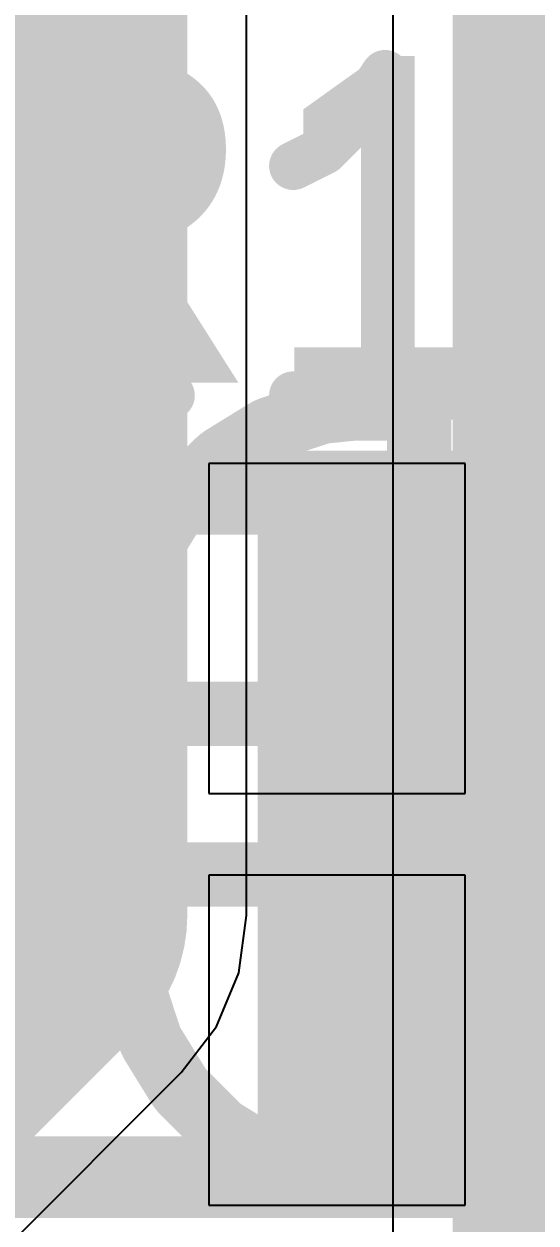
# Model space of a CAD drawing. Header units: inches. Extents: x 0 to 12.4, y -0.6 to 2.2.
# Drawn here: x 0.433 to 0.4957, y 0.8733 to 1.0202 of the extents above; entities that cross this region are included whole.
import ezdxf

# ---------------------------------------------------------------- set-up
doc = ezdxf.new("R2010")
doc.units = ezdxf.units.IN
doc.header["$MEASUREMENT"] = 0
for name, color, linetype in [('Bottom Layer', 5, 'Continuous'), ('Dimension', 6, 'Continuous'), ('Mechanical 4', 56, 'Continuous'), ('Top Layer', 1, 'Continuous'), ('Top Overlay', 2, 'Continuous'), ('Top Paste', 8, 'Continuous'), ('Top Solder', 216, 'Continuous')]:
    doc.layers.add(name, color=color, linetype=linetype)
doc.styles.add('Arial', font='', dxfattribs={"height": 0.2})
doc.styles.get('Arial').set_extended_font_data('Arial')

# ---------------------------------------------------------------- blocks, each defined once
blk = doc.blocks.new('SOD_123FL_14')
at = {"layer": 'Top Layer'}
blk.add_hatch(color=1, dxfattribs=at).paths.add_polyline_path([(-0.08267715, 0.03543305), (-0.02992125, 0.03543305), (-0.02992125, -0.03543305), (-0.08267715, -0.03543305)])
at = {"layer": 'Top Paste'}
blk.add_hatch(color=8, dxfattribs=at).paths.add_polyline_path([(-0.08267715, 0.03543305), (-0.02992125, 0.03543305), (-0.02992125, -0.03543305), (-0.08267715, -0.03543305)])
at = {"layer": 'Top Solder'}
blk.add_hatch(color=216, dxfattribs=at).paths.add_polyline_path([(-0.08667715, 0.03943305), (-0.02592125, 0.03943305), (-0.02592125, -0.03943305), (-0.08667715, -0.03943305)])
at = {"layer": 'Top Overlay'}
for points in [[(0.089, 0.042, 0.01, 0.01, 0), (-0.089, 0.042, 0.01, 0.01, 0)], [(0.089, -0.042, 0.01, 0.01, 0), (-0.089, -0.042, 0.01, 0.01, 0)]]:
    blk.add_lwpolyline(points, format="xyseb", dxfattribs=at)

msp = doc.modelspace()

# ---------------------------------------------------------------- hatches: boundary and pattern name
at = {"layer": 'Dimension'}
h = msp.add_hatch(color=6, dxfattribs=at)
edge = h.paths.add_edge_path()
edge.add_arc((0.4380848, 1.0046029), 0.011811, 0, 360)

# ---------------------------------------------------------------- linework, layer by layer
at = {"layer": 'Bottom Layer'}
for p, q in [((0.4781573, 1.323), (0.4781573, 0.7806371)), ((0.460233, 0.911), (0.460233, 1.142733)), ((0.4593051, 0.9039516), (0.460233, 0.911)), ((0.4565845, 0.8973834), (0.4593051, 0.9039516)), ((0.4522566, 0.8917433), (0.4565845, 0.8973834)), ((0.3972566, 0.8367434), (0.4522566, 0.8917433))]:
    msp.add_line(p, q, dxfattribs=at)
for points in [[(0.515, 0.7653764, 0.0590551, 0.0590551, 0), (0.515, 1.323, 0.0590551, 0.0590551, 0)], [(0.433, 0.911, 0.04, 0.04, 0), (0.433, 1.171, 0.04, 0.04, 0)], [(0.378, 0.856, 0.04, 0.04, 0), (0.433, 0.911, 0.04, 0.04, 0)]]:
    msp.add_lwpolyline(points, format="xyseb", dxfattribs=at)
msp.add_lwpolyline([(0.423, 0.911, 0.02, 0.02, 1), (0.443, 0.911, 0.02, 0.02, 1)], format="xyseb", close=True, dxfattribs=at)
msp.add_lwpolyline([(0.423, 0.911, 0.02, 0.02, 1), (0.443, 0.911, 0.02, 0.02, 1)], format="xyseb", close=True, dxfattribs=at)
at = {"layer": 'Dimension'}
for points in [[(0.4697399, 0.9727208, 0.007874, 0.007874, 0), (0.4733954, 0.9730942, 0.007874, 0.007874, 0)], [(0.4733954, 0.9730942, 0.007874, 0.007874, 0), (0.4736427, 0.9731068, 0.007874, 0.007874, 0)], [(0.4736427, 0.9731068, 0.007874, 0.007874, 0), (0.4807491, 0.9731068, 0.007874, 0.007874, 0)], [(0.4807491, 0.9731068, 0.007874, 0.007874, 0), (0.481256, 0.972971, 0.007874, 0.007874, 0)], [(0.481256, 0.972971, 0.007874, 0.007874, 0), (0.4813919, 0.9724641, 0.007874, 0.007874, 0)], [(0.4631924, 0.970612, 0.007874, 0.007874, 0), (0.4692217, 0.9726099, 0.007874, 0.007874, 0)], [(0.4692217, 0.9726099, 0.007874, 0.007874, 0), (0.4697399, 0.9727208, 0.007874, 0.007874, 0)], [(0.4813919, 0.936348, 0.007874, 0.007874, 0), (0.4813919, 0.9724641, 0.007874, 0.007874, 0)], [(0.4572897, 0.9670482, 0.007874, 0.007874, 0), (0.4626806, 0.9703733, 0.007874, 0.007874, 0)], [(0.4626806, 0.9703733, 0.007874, 0.007874, 0), (0.4631924, 0.970612, 0.007874, 0.007874, 0)], [(0.4568464, 0.9666976, 0.007874, 0.007874, 0), (0.4572897, 0.9670482, 0.007874, 0.007874, 0)], [(0.452368, 0.9622193, 0.007874, 0.007874, 0), (0.4568464, 0.9666976, 0.007874, 0.007874, 0)], [(0.4486924, 0.9563851, 0.007874, 0.007874, 0), (0.4520175, 0.9617759, 0.007874, 0.007874, 0)], [(0.4520175, 0.9617759, 0.007874, 0.007874, 0), (0.452368, 0.9622193, 0.007874, 0.007874, 0)], [(0.4464558, 0.9498441, 0.007874, 0.007874, 0), (0.4484537, 0.9558733, 0.007874, 0.007874, 0)], [(0.4484537, 0.9558733, 0.007874, 0.007874, 0), (0.4486924, 0.9563851, 0.007874, 0.007874, 0)], [(0.4459714, 0.9456702, 0.007874, 0.007874, 0), (0.4463448, 0.9493257, 0.007874, 0.007874, 0)], [(0.4463448, 0.9493257, 0.007874, 0.007874, 0), (0.4464558, 0.9498441, 0.007874, 0.007874, 0)], [(0.4459588, 0.9454231, 0.007874, 0.007874, 0), (0.4459714, 0.9456702, 0.007874, 0.007874, 0)], [(0.4459588, 0.936348, 0.007874, 0.007874, 0), (0.4459588, 0.9454231, 0.007874, 0.007874, 0)], [(0.4144824, 0.936348, 0.007874, 0.007874, 0), (0.4459588, 0.936348, 0.007874, 0.007874, 0)], [(0.4144824, 0.936348, 0.007874, 0.007874, 0), (0.4459588, 0.936348, 0.007874, 0.007874, 0)], [(0.4459588, 0.936348, 0.007874, 0.007874, 0), (0.4460946, 0.9358411, 0.007874, 0.007874, 0)], [(0.481256, 0.9358411, 0.007874, 0.007874, 0), (0.4813919, 0.936348, 0.007874, 0.007874, 0)], [(0.4813919, 0.936348, 0.007874, 0.007874, 0), (0.5010769, 0.936348, 0.007874, 0.007874, 0)], [(0.4813919, 0.936348, 0.007874, 0.007874, 0), (0.5010769, 0.936348, 0.007874, 0.007874, 0)], [(0.4460946, 0.9358411, 0.007874, 0.007874, 0), (0.4466016, 0.9357053, 0.007874, 0.007874, 0)], [(0.4466016, 0.9357053, 0.007874, 0.007874, 0), (0.4807491, 0.9357053, 0.007874, 0.007874, 0)], [(0.4807491, 0.9357053, 0.007874, 0.007874, 0), (0.481256, 0.9358411, 0.007874, 0.007874, 0)], [(0.4459589, 0.9153775, 0.007874, 0.007874, 0), (0.4460947, 0.9158844, 0.007874, 0.007874, 0)], [(0.4460947, 0.9158844, 0.007874, 0.007874, 0), (0.4466016, 0.9160202, 0.007874, 0.007874, 0)], [(0.4466016, 0.9160202, 0.007874, 0.007874, 0), (0.4807491, 0.9160202, 0.007874, 0.007874, 0)], [(0.4807491, 0.9160202, 0.007874, 0.007874, 0), (0.481256, 0.9158844, 0.007874, 0.007874, 0)], [(0.481256, 0.9158844, 0.007874, 0.007874, 0), (0.4813919, 0.9153775, 0.007874, 0.007874, 0)], [(0.4459589, 0.9063026, 0.007874, 0.007874, 0), (0.4459589, 0.9153775, 0.007874, 0.007874, 0)], [(0.4813919, 0.8792615, 0.007874, 0.007874, 0), (0.4813919, 0.9153775, 0.007874, 0.007874, 0)], [(0.4144648, 0.9063026, 0.007874, 0.007874, 0), (0.4459589, 0.9063026, 0.007874, 0.007874, 0)], [(0.4144648, 0.9063026, 0.007874, 0.007874, 0), (0.4459589, 0.9063026, 0.007874, 0.007874, 0)], [(0.4459589, 0.9063026, 0.007874, 0.007874, 0), (0.4459715, 0.9060552, 0.007874, 0.007874, 0)], [(0.4459715, 0.9060552, 0.007874, 0.007874, 0), (0.4463448, 0.9023998, 0.007874, 0.007874, 0)], [(0.4463448, 0.9023998, 0.007874, 0.007874, 0), (0.4464558, 0.9018816, 0.007874, 0.007874, 0)], [(0.4464558, 0.9018816, 0.007874, 0.007874, 0), (0.4484537, 0.8958522, 0.007874, 0.007874, 0)], [(0.4484537, 0.8958522, 0.007874, 0.007874, 0), (0.4486924, 0.8953405, 0.007874, 0.007874, 0)], [(0.4486924, 0.8953405, 0.007874, 0.007874, 0), (0.4520175, 0.8899496, 0.007874, 0.007874, 0)], [(0.4520175, 0.8899496, 0.007874, 0.007874, 0), (0.452368, 0.8895063, 0.007874, 0.007874, 0)], [(0.452368, 0.8895063, 0.007874, 0.007874, 0), (0.4568464, 0.8850279, 0.007874, 0.007874, 0)], [(0.4568464, 0.8850279, 0.007874, 0.007874, 0), (0.4572897, 0.8846774, 0.007874, 0.007874, 0)], [(0.4572897, 0.8846774, 0.007874, 0.007874, 0), (0.4626806, 0.8813522, 0.007874, 0.007874, 0)], [(0.4626806, 0.8813522, 0.007874, 0.007874, 0), (0.4631924, 0.8811136, 0.007874, 0.007874, 0)], [(0.4631924, 0.8811136, 0.007874, 0.007874, 0), (0.4692216, 0.8791157, 0.007874, 0.007874, 0)], [(0.4692216, 0.8791157, 0.007874, 0.007874, 0), (0.46974, 0.8790047, 0.007874, 0.007874, 0)], [(0.46974, 0.8790047, 0.007874, 0.007874, 0), (0.4733954, 0.8786313, 0.007874, 0.007874, 0)], [(0.4807491, 0.8786187, 0.007874, 0.007874, 0), (0.481256, 0.8787545, 0.007874, 0.007874, 0)], [(0.481256, 0.8787545, 0.007874, 0.007874, 0), (0.4813919, 0.8792614, 0.007874, 0.007874, 0)], [(0.4813919, 0.8792615, 0.007874, 0.007874, 0), (0.5010769, 0.8792615, 0.007874, 0.007874, 0)], [(0.4813919, 0.8792615, 0.007874, 0.007874, 0), (0.5010769, 0.8792615, 0.007874, 0.007874, 0)], [(0.4813919, 0.8792614, 0.007874, 0.007874, 0), (0.4813919, 0.8792615, 0.007874, 0.007874, 0)], [(0.4733954, 0.8786313, 0.007874, 0.007874, 0), (0.4736426, 0.8786187, 0.007874, 0.007874, 0)], [(0.4736426, 0.8786187, 0.007874, 0.007874, 0), (0.4807491, 0.8786187, 0.007874, 0.007874, 0)]]:
    msp.add_lwpolyline(points, format="xyseb", dxfattribs=at)
for points in [[(0.4714269, 0.9730942, 0.003937, 0.003937, 1), (0.4753639, 0.9730942, 0.003937, 0.003937, 1)], [(0.4714269, 0.9730942, 0.003937, 0.003937, 1), (0.4753639, 0.9730942, 0.003937, 0.003937, 1)], [(0.4716742, 0.9731068, 0.003937, 0.003937, 1), (0.4756112, 0.9731068, 0.003937, 0.003937, 1)], [(0.4716742, 0.9731068, 0.003937, 0.003937, 1), (0.4756112, 0.9731068, 0.003937, 0.003937, 1)], [(0.4787806, 0.9731068, 0.003937, 0.003937, 1), (0.4827176, 0.9731068, 0.003937, 0.003937, 1)], [(0.4787806, 0.9731068, 0.003937, 0.003937, 1), (0.4827176, 0.9731068, 0.003937, 0.003937, 1)], [(0.4792875, 0.972971, 0.003937, 0.003937, 1), (0.4832245, 0.972971, 0.003937, 0.003937, 1)], [(0.4792875, 0.972971, 0.003937, 0.003937, 1), (0.4832245, 0.972971, 0.003937, 0.003937, 1)], [(0.4672532, 0.9726099, 0.003937, 0.003937, 1), (0.4711902, 0.9726099, 0.003937, 0.003937, 1)], [(0.4672532, 0.9726099, 0.003937, 0.003937, 1), (0.4711902, 0.9726099, 0.003937, 0.003937, 1)], [(0.4677714, 0.9727208, 0.003937, 0.003937, 1), (0.4717084, 0.9727208, 0.003937, 0.003937, 1)], [(0.4677714, 0.9727208, 0.003937, 0.003937, 1), (0.4717084, 0.9727208, 0.003937, 0.003937, 1)], [(0.4794234, 0.9724641, 0.003937, 0.003937, 1), (0.4833604, 0.9724641, 0.003937, 0.003937, 1)], [(0.4794234, 0.9724641, 0.003937, 0.003937, 1), (0.4833604, 0.9724641, 0.003937, 0.003937, 1)], [(0.4607121, 0.9703733, 0.003937, 0.003937, 1), (0.4646491, 0.9703733, 0.003937, 0.003937, 1)], [(0.4607121, 0.9703733, 0.003937, 0.003937, 1), (0.4646491, 0.9703733, 0.003937, 0.003937, 1)], [(0.4612239, 0.970612, 0.003937, 0.003937, 1), (0.4651609, 0.970612, 0.003937, 0.003937, 1)], [(0.4612239, 0.970612, 0.003937, 0.003937, 1), (0.4651609, 0.970612, 0.003937, 0.003937, 1)], [(0.4553212, 0.9670482, 0.003937, 0.003937, 1), (0.4592582, 0.9670482, 0.003937, 0.003937, 1)], [(0.4553212, 0.9670482, 0.003937, 0.003937, 1), (0.4592582, 0.9670482, 0.003937, 0.003937, 1)], [(0.4548779, 0.9666976, 0.003937, 0.003937, 1), (0.4588149, 0.9666976, 0.003937, 0.003937, 1)], [(0.4548779, 0.9666976, 0.003937, 0.003937, 1), (0.4588149, 0.9666976, 0.003937, 0.003937, 1)], [(0.450049, 0.9617759, 0.003937, 0.003937, 1), (0.453986, 0.9617759, 0.003937, 0.003937, 1)], [(0.450049, 0.9617759, 0.003937, 0.003937, 1), (0.453986, 0.9617759, 0.003937, 0.003937, 1)], [(0.4503995, 0.9622193, 0.003937, 0.003937, 1), (0.4543365, 0.9622193, 0.003937, 0.003937, 1)], [(0.4503995, 0.9622193, 0.003937, 0.003937, 1), (0.4543365, 0.9622193, 0.003937, 0.003937, 1)], [(0.4464852, 0.9558733, 0.003937, 0.003937, 1), (0.4504222, 0.9558733, 0.003937, 0.003937, 1)], [(0.4464852, 0.9558733, 0.003937, 0.003937, 1), (0.4504222, 0.9558733, 0.003937, 0.003937, 1)], [(0.4467239, 0.9563851, 0.003937, 0.003937, 1), (0.4506609, 0.9563851, 0.003937, 0.003937, 1)], [(0.4467239, 0.9563851, 0.003937, 0.003937, 1), (0.4506609, 0.9563851, 0.003937, 0.003937, 1)], [(0.4443763, 0.9493257, 0.003937, 0.003937, 1), (0.4483133, 0.9493257, 0.003937, 0.003937, 1)], [(0.4443763, 0.9493257, 0.003937, 0.003937, 1), (0.4483133, 0.9493257, 0.003937, 0.003937, 1)], [(0.4444873, 0.9498441, 0.003937, 0.003937, 1), (0.4484243, 0.9498441, 0.003937, 0.003937, 1)], [(0.4444873, 0.9498441, 0.003937, 0.003937, 1), (0.4484243, 0.9498441, 0.003937, 0.003937, 1)], [(0.4439903, 0.9454231, 0.003937, 0.003937, 1), (0.4479273, 0.9454231, 0.003937, 0.003937, 1)], [(0.4439903, 0.9454231, 0.003937, 0.003937, 1), (0.4479273, 0.9454231, 0.003937, 0.003937, 1)], [(0.4440029, 0.9456702, 0.003937, 0.003937, 1), (0.4479399, 0.9456702, 0.003937, 0.003937, 1)], [(0.4440029, 0.9456702, 0.003937, 0.003937, 1), (0.4479399, 0.9456702, 0.003937, 0.003937, 1)], [(0.4439903, 0.936348, 0.003937, 0.003937, 1), (0.4479273, 0.936348, 0.003937, 0.003937, 1)], [(0.4439903, 0.936348, 0.003937, 0.003937, 1), (0.4479273, 0.936348, 0.003937, 0.003937, 1)], [(0.4439903, 0.936348, 0.003937, 0.003937, 1), (0.4479273, 0.936348, 0.003937, 0.003937, 1)], [(0.4439903, 0.936348, 0.003937, 0.003937, 1), (0.4479273, 0.936348, 0.003937, 0.003937, 1)], [(0.4794234, 0.936348, 0.003937, 0.003937, 1), (0.4833604, 0.936348, 0.003937, 0.003937, 1)], [(0.4794234, 0.936348, 0.003937, 0.003937, 1), (0.4833604, 0.936348, 0.003937, 0.003937, 1)], [(0.4794234, 0.936348, 0.003937, 0.003937, 1), (0.4833604, 0.936348, 0.003937, 0.003937, 1)], [(0.4794234, 0.936348, 0.003937, 0.003937, 1), (0.4833604, 0.936348, 0.003937, 0.003937, 1)], [(0.4441261, 0.9358411, 0.003937, 0.003937, 1), (0.4480631, 0.9358411, 0.003937, 0.003937, 1)], [(0.4441261, 0.9358411, 0.003937, 0.003937, 1), (0.4480631, 0.9358411, 0.003937, 0.003937, 1)], [(0.4446331, 0.9357053, 0.003937, 0.003937, 1), (0.4485701, 0.9357053, 0.003937, 0.003937, 1)], [(0.4446331, 0.9357053, 0.003937, 0.003937, 1), (0.4485701, 0.9357053, 0.003937, 0.003937, 1)], [(0.4787806, 0.9357053, 0.003937, 0.003937, 1), (0.4827176, 0.9357053, 0.003937, 0.003937, 1)], [(0.4787806, 0.9357053, 0.003937, 0.003937, 1), (0.4827176, 0.9357053, 0.003937, 0.003937, 1)], [(0.4792875, 0.9358411, 0.003937, 0.003937, 1), (0.4832245, 0.9358411, 0.003937, 0.003937, 1)], [(0.4792875, 0.9358411, 0.003937, 0.003937, 1), (0.4832245, 0.9358411, 0.003937, 0.003937, 1)], [(0.4441262, 0.9158844, 0.003937, 0.003937, 1), (0.4480632, 0.9158844, 0.003937, 0.003937, 1)], [(0.4441262, 0.9158844, 0.003937, 0.003937, 1), (0.4480632, 0.9158844, 0.003937, 0.003937, 1)], [(0.4446331, 0.9160202, 0.003937, 0.003937, 1), (0.4485701, 0.9160202, 0.003937, 0.003937, 1)], [(0.4446331, 0.9160202, 0.003937, 0.003937, 1), (0.4485701, 0.9160202, 0.003937, 0.003937, 1)], [(0.4787806, 0.9160202, 0.003937, 0.003937, 1), (0.4827176, 0.9160202, 0.003937, 0.003937, 1)], [(0.4787806, 0.9160202, 0.003937, 0.003937, 1), (0.4827176, 0.9160202, 0.003937, 0.003937, 1)], [(0.4792875, 0.9158844, 0.003937, 0.003937, 1), (0.4832245, 0.9158844, 0.003937, 0.003937, 1)], [(0.4792875, 0.9158844, 0.003937, 0.003937, 1), (0.4832245, 0.9158844, 0.003937, 0.003937, 1)], [(0.4439904, 0.9153775, 0.003937, 0.003937, 1), (0.4479274, 0.9153775, 0.003937, 0.003937, 1)], [(0.4439904, 0.9153775, 0.003937, 0.003937, 1), (0.4479274, 0.9153775, 0.003937, 0.003937, 1)], [(0.4794234, 0.9153775, 0.003937, 0.003937, 1), (0.4833604, 0.9153775, 0.003937, 0.003937, 1)], [(0.4794234, 0.9153775, 0.003937, 0.003937, 1), (0.4833604, 0.9153775, 0.003937, 0.003937, 1)], [(0.4439904, 0.9063026, 0.003937, 0.003937, 1), (0.4479274, 0.9063026, 0.003937, 0.003937, 1)], [(0.4439904, 0.9063026, 0.003937, 0.003937, 1), (0.4479274, 0.9063026, 0.003937, 0.003937, 1)], [(0.4439904, 0.9063026, 0.003937, 0.003937, 1), (0.4479274, 0.9063026, 0.003937, 0.003937, 1)], [(0.4439904, 0.9063026, 0.003937, 0.003937, 1), (0.4479274, 0.9063026, 0.003937, 0.003937, 1)], [(0.444003, 0.9060552, 0.003937, 0.003937, 1), (0.44794, 0.9060552, 0.003937, 0.003937, 1)], [(0.444003, 0.9060552, 0.003937, 0.003937, 1), (0.44794, 0.9060552, 0.003937, 0.003937, 1)], [(0.4443763, 0.9023998, 0.003937, 0.003937, 1), (0.4483133, 0.9023998, 0.003937, 0.003937, 1)], [(0.4443763, 0.9023998, 0.003937, 0.003937, 1), (0.4483133, 0.9023998, 0.003937, 0.003937, 1)], [(0.4444873, 0.9018816, 0.003937, 0.003937, 1), (0.4484243, 0.9018816, 0.003937, 0.003937, 1)], [(0.4444873, 0.9018816, 0.003937, 0.003937, 1), (0.4484243, 0.9018816, 0.003937, 0.003937, 1)], [(0.4464852, 0.8958522, 0.003937, 0.003937, 1), (0.4504222, 0.8958522, 0.003937, 0.003937, 1)], [(0.4464852, 0.8958522, 0.003937, 0.003937, 1), (0.4504222, 0.8958522, 0.003937, 0.003937, 1)], [(0.4467239, 0.8953405, 0.003937, 0.003937, 1), (0.4506609, 0.8953405, 0.003937, 0.003937, 1)], [(0.4467239, 0.8953405, 0.003937, 0.003937, 1), (0.4506609, 0.8953405, 0.003937, 0.003937, 1)], [(0.450049, 0.8899496, 0.003937, 0.003937, 1), (0.453986, 0.8899496, 0.003937, 0.003937, 1)], [(0.450049, 0.8899496, 0.003937, 0.003937, 1), (0.453986, 0.8899496, 0.003937, 0.003937, 1)], [(0.4503995, 0.8895063, 0.003937, 0.003937, 1), (0.4543365, 0.8895063, 0.003937, 0.003937, 1)], [(0.4503995, 0.8895063, 0.003937, 0.003937, 1), (0.4543365, 0.8895063, 0.003937, 0.003937, 1)], [(0.4548779, 0.8850279, 0.003937, 0.003937, 1), (0.4588149, 0.8850279, 0.003937, 0.003937, 1)], [(0.4548779, 0.8850279, 0.003937, 0.003937, 1), (0.4588149, 0.8850279, 0.003937, 0.003937, 1)], [(0.4553212, 0.8846774, 0.003937, 0.003937, 1), (0.4592582, 0.8846774, 0.003937, 0.003937, 1)], [(0.4553212, 0.8846774, 0.003937, 0.003937, 1), (0.4592582, 0.8846774, 0.003937, 0.003937, 1)], [(0.4607121, 0.8813522, 0.003937, 0.003937, 1), (0.4646491, 0.8813522, 0.003937, 0.003937, 1)], [(0.4607121, 0.8813522, 0.003937, 0.003937, 1), (0.4646491, 0.8813522, 0.003937, 0.003937, 1)], [(0.4612239, 0.8811136, 0.003937, 0.003937, 1), (0.4651609, 0.8811136, 0.003937, 0.003937, 1)], [(0.4612239, 0.8811136, 0.003937, 0.003937, 1), (0.4651609, 0.8811136, 0.003937, 0.003937, 1)], [(0.4672531, 0.8791157, 0.003937, 0.003937, 1), (0.4711901, 0.8791157, 0.003937, 0.003937, 1)], [(0.4672531, 0.8791157, 0.003937, 0.003937, 1), (0.4711901, 0.8791157, 0.003937, 0.003937, 1)], [(0.4677715, 0.8790047, 0.003937, 0.003937, 1), (0.4717085, 0.8790047, 0.003937, 0.003937, 1)], [(0.4677715, 0.8790047, 0.003937, 0.003937, 1), (0.4717085, 0.8790047, 0.003937, 0.003937, 1)], [(0.4792875, 0.8787545, 0.003937, 0.003937, 1), (0.4832245, 0.8787545, 0.003937, 0.003937, 1)], [(0.4792875, 0.8787545, 0.003937, 0.003937, 1), (0.4832245, 0.8787545, 0.003937, 0.003937, 1)], [(0.4794234, 0.8792615, 0.003937, 0.003937, 1), (0.4833604, 0.8792615, 0.003937, 0.003937, 1)], [(0.4794234, 0.8792615, 0.003937, 0.003937, 1), (0.4833604, 0.8792615, 0.003937, 0.003937, 1)], [(0.4794234, 0.8792615, 0.003937, 0.003937, 1), (0.4833604, 0.8792615, 0.003937, 0.003937, 1)], [(0.4794234, 0.8792615, 0.003937, 0.003937, 1), (0.4833604, 0.8792615, 0.003937, 0.003937, 1)], [(0.4794234, 0.8792614, 0.003937, 0.003937, 1), (0.4833604, 0.8792614, 0.003937, 0.003937, 1)], [(0.4794234, 0.8792614, 0.003937, 0.003937, 1), (0.4833604, 0.8792614, 0.003937, 0.003937, 1)], [(0.4714269, 0.8786313, 0.003937, 0.003937, 1), (0.4753639, 0.8786313, 0.003937, 0.003937, 1)], [(0.4714269, 0.8786313, 0.003937, 0.003937, 1), (0.4753639, 0.8786313, 0.003937, 0.003937, 1)], [(0.4716741, 0.8786187, 0.003937, 0.003937, 1), (0.4756111, 0.8786187, 0.003937, 0.003937, 1)], [(0.4716741, 0.8786187, 0.003937, 0.003937, 1), (0.4756111, 0.8786187, 0.003937, 0.003937, 1)], [(0.4787806, 0.8786187, 0.003937, 0.003937, 1), (0.4827176, 0.8786187, 0.003937, 0.003937, 1)], [(0.4787806, 0.8786187, 0.003937, 0.003937, 1), (0.4827176, 0.8786187, 0.003937, 0.003937, 1)]]:
    msp.add_lwpolyline(points, format="xyseb", close=True, dxfattribs=at)
at = {"layer": 'Mechanical 4'}
for points in [[(0.428469, 1.0140558, 0.0059055, 0.0059055, 0), (0.4434671, 1.0140558, 0.0059055, 0.0059055, 0)], [(0.4434671, 1.0140558, 0.0059055, 0.0059055, 0), (0.4472167, 1.012181, 0.0059055, 0.0059055, 0)], [(0.4734634, 1.0084315, 0.0059055, 0.0059055, 0), (0.4772129, 1.0140558, 0.0059055, 0.0059055, 0)], [(0.4772129, 0.9746857, 0.0059055, 0.0059055, 0), (0.4772129, 1.0140558, 0.0059055, 0.0059055, 0)], [(0.4472167, 1.012181, 0.0059055, 0.0059055, 0), (0.4490914, 1.0103062, 0.0059055, 0.0059055, 0)], [(0.4490914, 1.0103062, 0.0059055, 0.0059055, 0), (0.4509662, 1.0065567, 0.0059055, 0.0059055, 0)], [(0.4697139, 1.0046819, 0.0059055, 0.0059055, 0), (0.4734634, 1.0084315, 0.0059055, 0.0059055, 0)], [(0.4509662, 1.0009324, 0.0059055, 0.0059055, 0), (0.4509662, 1.0065567, 0.0059055, 0.0059055, 0)], [(0.4659644, 1.0028072, 0.0059055, 0.0059055, 0), (0.4697139, 1.0046819, 0.0059055, 0.0059055, 0)], [(0.4490914, 0.9971829, 0.0059055, 0.0059055, 0), (0.4509662, 1.0009324, 0.0059055, 0.0059055, 0)], [(0.4472167, 0.9953081, 0.0059055, 0.0059055, 0), (0.4490914, 0.9971829, 0.0059055, 0.0059055, 0)], [(0.4434671, 0.9934334, 0.0059055, 0.0059055, 0), (0.4472167, 0.9953081, 0.0059055, 0.0059055, 0)], [(0.428469, 0.9934334, 0.0059055, 0.0059055, 0), (0.4434671, 0.9934334, 0.0059055, 0.0059055, 0)], [(0.4378429, 0.9934334, 0.0059055, 0.0059055, 0), (0.4509662, 0.9746857, 0.0059055, 0.0059055, 0)], [(0.4659644, 0.9746857, 0.0059055, 0.0059055, 0), (0.4884615, 0.9746857, 0.0059055, 0.0059055, 0)], [(0.3439921, 0.9600156, 0.0047244, 0.0047244, 0), (0.4920236, 0.9600156, 0.0047244, 0.0047244, 0)], [(0.3439921, 0.8804881, 0.0047244, 0.0047244, 0), (0.4920236, 0.8804881, 0.0047244, 0.0047244, 0)]]:
    msp.add_lwpolyline(points, format="xyseb", dxfattribs=at)
for points in [[(0.4419907, 1.0140558, 0.0029527, 0.0029527, 1), (0.4449435, 1.0140558, 0.0029527, 0.0029527, 1)], [(0.4419907, 1.0140558, 0.0029527, 0.0029527, 1), (0.4449435, 1.0140558, 0.0029527, 0.0029527, 1)], [(0.4757365, 1.0140558, 0.0029527, 0.0029527, 1), (0.4786893, 1.0140558, 0.0029527, 0.0029527, 1)], [(0.4757365, 1.0140558, 0.0029527, 0.0029527, 1), (0.4786893, 1.0140558, 0.0029527, 0.0029527, 1)], [(0.4457403, 1.012181, 0.0029527, 0.0029527, 1), (0.4486931, 1.012181, 0.0029527, 0.0029527, 1)], [(0.4457403, 1.012181, 0.0029527, 0.0029527, 1), (0.4486931, 1.012181, 0.0029527, 0.0029527, 1)], [(0.447615, 1.0103062, 0.0029527, 0.0029527, 1), (0.4505678, 1.0103062, 0.0029527, 0.0029527, 1)], [(0.447615, 1.0103062, 0.0029527, 0.0029527, 1), (0.4505678, 1.0103062, 0.0029527, 0.0029527, 1)], [(0.471987, 1.0084315, 0.0029527, 0.0029527, 1), (0.4749398, 1.0084315, 0.0029527, 0.0029527, 1)], [(0.471987, 1.0084315, 0.0029527, 0.0029527, 1), (0.4749398, 1.0084315, 0.0029527, 0.0029527, 1)], [(0.4494898, 1.0065567, 0.0029527, 0.0029527, 1), (0.4524426, 1.0065567, 0.0029527, 0.0029527, 1)], [(0.4494898, 1.0065567, 0.0029527, 0.0029527, 1), (0.4524426, 1.0065567, 0.0029527, 0.0029527, 1)], [(0.4682375, 1.0046819, 0.0029527, 0.0029527, 1), (0.4711903, 1.0046819, 0.0029527, 0.0029527, 1)], [(0.4682375, 1.0046819, 0.0029527, 0.0029527, 1), (0.4711903, 1.0046819, 0.0029527, 0.0029527, 1)], [(0.464488, 1.0028072, 0.0029527, 0.0029527, 1), (0.4674408, 1.0028072, 0.0029527, 0.0029527, 1)], [(0.4494898, 1.0009324, 0.0029527, 0.0029527, 1), (0.4524426, 1.0009324, 0.0029527, 0.0029527, 1)], [(0.4494898, 1.0009324, 0.0029527, 0.0029527, 1), (0.4524426, 1.0009324, 0.0029527, 0.0029527, 1)], [(0.447615, 0.9971829, 0.0029527, 0.0029527, 1), (0.4505678, 0.9971829, 0.0029527, 0.0029527, 1)], [(0.447615, 0.9971829, 0.0029527, 0.0029527, 1), (0.4505678, 0.9971829, 0.0029527, 0.0029527, 1)], [(0.4457403, 0.9953081, 0.0029527, 0.0029527, 1), (0.4486931, 0.9953081, 0.0029527, 0.0029527, 1)], [(0.4457403, 0.9953081, 0.0029527, 0.0029527, 1), (0.4486931, 0.9953081, 0.0029527, 0.0029527, 1)], [(0.4363665, 0.9934334, 0.0029527, 0.0029527, 1), (0.4393193, 0.9934334, 0.0029527, 0.0029527, 1)], [(0.4419907, 0.9934334, 0.0029527, 0.0029527, 1), (0.4449435, 0.9934334, 0.0029527, 0.0029527, 1)], [(0.4419907, 0.9934334, 0.0029527, 0.0029527, 1), (0.4449435, 0.9934334, 0.0029527, 0.0029527, 1)], [(0.4494898, 0.9746857, 0.0029527, 0.0029527, 1), (0.4524426, 0.9746857, 0.0029527, 0.0029527, 1)], [(0.464488, 0.9746857, 0.0029527, 0.0029527, 1), (0.4674408, 0.9746857, 0.0029527, 0.0029527, 1)], [(0.4757365, 0.9746857, 0.0029527, 0.0029527, 1), (0.4786893, 0.9746857, 0.0029527, 0.0029527, 1)], [(0.4869851, 0.9746857, 0.0029527, 0.0029527, 1), (0.4899379, 0.9746857, 0.0029527, 0.0029527, 1)], [(0.4908425, 0.9600156, 0.0023622, 0.0023622, 1), (0.4932047, 0.9600156, 0.0023622, 0.0023622, 1)], [(0.4908425, 0.8804881, 0.0023622, 0.0023622, 1), (0.4932047, 0.8804881, 0.0023622, 0.0023622, 1)]]:
    msp.add_lwpolyline(points, format="xyseb", close=True, dxfattribs=at)
at = {"layer": 'Top Layer'}
for p, q in [((0.4870079, 0.9663621), (0.45563, 0.9663621)), ((0.45563, 0.9663621), (0.45563, 0.9259289)), ((0.4870079, 0.9259289), (0.4870079, 0.9663621)), ((0.45563, 0.9259289), (0.4870079, 0.9259289)), ((0.4870079, 0.9159289), (0.45563, 0.9159289)), ((0.45563, 0.9159289), (0.45563, 0.8754961)), ((0.4870079, 0.8754961), (0.4870079, 0.9159289)), ((0.45563, 0.8754961), (0.4870079, 0.8754961))]:
    msp.add_line(p, q, dxfattribs=at)

# ---------------------------------------------------------------- block references
at = {"rotation": 180}
msp.add_blockref('SOD_123FL_14', (0.4357087, 0.9209291), dxfattribs=at)

# ---------------------------------------------------------------- texts
at = {"layer": 'Top Overlay', "style": 'Arial'}
msp.add_text('R1', height=0.04, dxfattribs=at).set_placement((0.4214961, 0.976252))

doc.saveas('drawing.dxf')
